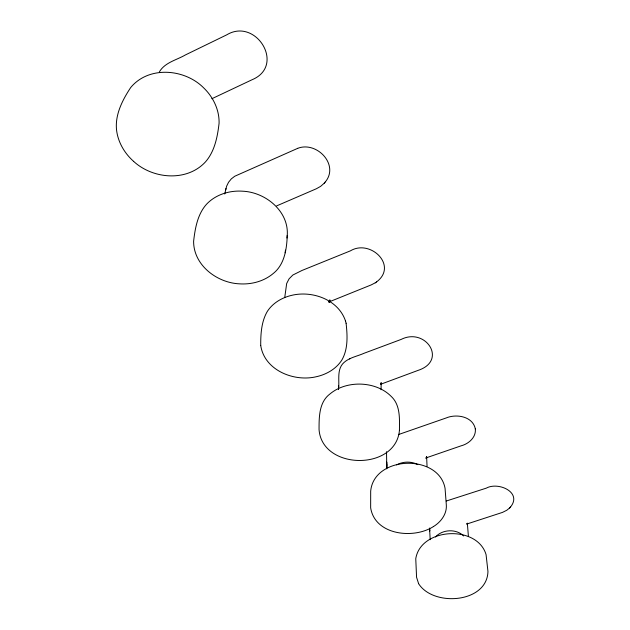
<?xml version="1.0" encoding="UTF-8"?>
<svg xmlns="http://www.w3.org/2000/svg" width="630" height="630" viewBox="0 0 630 630"><rect width="100%" height="100%" fill="white"/><g stroke="black" fill="none" stroke-linecap="round" stroke-linejoin="round"><path stroke-width="0.94" d="M381.071 389.75L381.174 382.615L380.733 384.205L381.008 383.662M468.413 536.429L467.342 523.16L467.003 524.278M338.483 389.183L338.625 385.765L338.483 389.183C339.672 380.914 336.822 371.204 342.429 364.124C347.886 357.753 356.777 356.525 364.085 353.257L401.168 339.412C425.597 327.072 447.875 360.533 418.155 370.353L381.118 384.095M287.256 235.368C289.005 211.184 265.458 192.189 242.715 191.205C229.58 190.268 215.696 194.489 206.545 204.23C197.544 214.216 195.111 228.32 193.615 241.266C193.489 265.151 216.956 282.831 239.416 283.839C251.299 284.634 263.71 281.429 272.955 273.727C284.555 264.757 286.768 249.023 287.256 235.368L286.941 238.022M329.648 302.258L329.734 300.982L329.655 302.061M329.797 300.069L329.143 301.731L329.789 300.715M284.736 297.525L286.674 283.508L289.06 278.862L292.84 275.034L301.998 270.459L350.445 250.834C370.369 238.817 398.357 265.71 376.464 282.004M285.138 252.795L285.461 250.11M325.269 181.999C339.578 164.808 316.74 140.907 297.73 148.326M426.526 457.766L426.66 456.766L426.612 457.978L426.605 457.104L426.045 458.278L427.258 457.427L425.99 458.097L426.652 457.159L427.045 466.326M225.674 189.921L226.65 186.149L228.556 182.259L231.312 178.888L234.738 176.25L297.714 148.334M224.752 194.008L225.981 188.535M159.358 71.938C164.8 62.425 176.589 60.094 185.44 54.92L226.737 34.839C256.016 17.128 285.886 65.693 252.055 79.742L211.861 98.729M328.986 302.069L329.947 300.045L329.01 301.88M467.137 523.908L467.617 523.365L467.271 523.766M435.488 536.996C442.378 529.239 456.301 528.601 463.688 535.972M510.339 507.213C522.758 492.408 498.314 481.454 486.328 488.132L446.284 501.023M276.641 205.884L316.378 188.748L320.631 186.354L324.363 183.078M324.277 183.18L325.363 181.889M467.452 523.719L466.988 523.979L502.488 512.395L506.811 510.229L509.749 507.843M509.599 508.001L510.497 507.048M328.931 301.959L329.545 301.345M433.385 526.601C440.835 522.12 447.024 513.993 446.323 504.929L445.056 488.305C438.63 453.435 373.85 455.561 370.684 491.187L370.653 507.804C374.874 535.138 413.524 539.398 433.416 526.578M329.293 301.825L371.204 284.91L375.378 282.752M375.26 282.831L376.59 281.917M396.624 464.932C403.019 461.31 411.303 461.152 417.792 464.617M426.904 457.608L461.255 445.78C468.744 443.835 476.319 437.196 475.311 428.833M350.524 358.454L349.43 358.919M398.774 434.456L446.15 417.974C456.364 413.611 472.815 416.359 475.319 428.873M133.607 161.359C152.846 179.133 186.929 182.078 205.522 161.839C214.72 151.334 217.492 136.797 219.075 123.315C219.46 109.998 213.239 97.059 203.734 87.94C184.787 68.709 148.79 65.591 130.694 87.546C122.535 99.894 114.951 114.573 116.534 129.843C117.912 142.057 124.496 153.303 133.631 161.374M418.643 583.734C433.44 607.06 487.187 603.146 487.951 571.434L486.069 554.613C477.186 524.577 420.69 527.601 415.761 558.731L416.564 577.261L418.611 583.671M345.476 320.914C338.334 299.659 312.417 290.391 291.816 295.312C282.169 297.525 272.908 302.888 267.404 311.283C261.395 321.41 260.655 333.9 260.725 345.445M346.083 323.182C347.445 335.325 348.201 348.807 342.011 359.769C336.349 368.897 326.364 374.582 316.039 376.787C293.682 382 264.301 370.141 260.71 345.366M345.46 320.851L346.106 323.253M429.597 528.909L429.731 531.106L429.55 528.034L430.188 539.682M386.521 451.726L386.773 467.728L386.694 462.105L386.733 465.428M386.718 464.475L386.765 468.838M399.428 430.337C395.939 471.114 321.938 470.208 319.056 429.526C319.064 417.296 318.945 402.255 329.868 394.034C338.082 387.096 349.004 384.016 359.635 384.087C371.062 384.229 382.859 388.048 391.057 396.262C400.475 404.862 399.554 418.832 399.428 430.337"/></g></svg>
